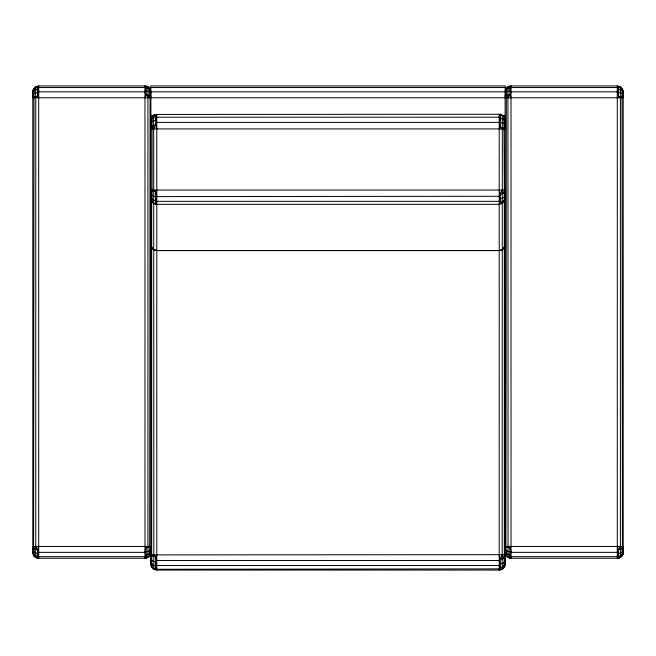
<?xml version="1.0" encoding="UTF-8"?>
<svg xmlns="http://www.w3.org/2000/svg" width="656" height="656" viewBox="0 0 656 656"><rect width="100%" height="100%" fill="white"/><g stroke="black" fill="none" stroke-linecap="round" stroke-linejoin="round"><path stroke-width="0.98" d="M505.473 554.066L508.072 557.469L511.024 556.673L617.296 556.673L620.404 555.739L622.011 554.492L622.979 552.844L623.2 549.4L622.413 546.448L622.011 88.921L620.248 86.723L617.296 85.936L511.024 85.936L508.072 86.723L505.907 88.888L505.12 97.744M499.216 250.756L499.216 570.064L502.324 568.941L503.931 567.506L504.899 565.595L505.12 554.902L502.168 554.673L150.88 554.902L151.101 565.07L151.667 567.112L153.832 569.277L156.784 570.064L499.216 570.064L502.168 569.277L504.333 567.112L505.12 564.16L505.12 85.936L150.88 85.936L150.88 564.16L153.832 569.277L499.216 568.875L500.298 569.711L502.168 569.277L504.333 567.112L505.12 564.16M499.216 568.875L503.931 565.857L505.12 563.447L504.899 565.595L505.12 558.412L504.333 554.771L504.333 201.466L505.12 193.799L504.333 190.06L503.931 116.506L500.298 114.259L156.784 114.447L153.676 115.284L151.101 118.629L150.88 120.237L152.069 118.367L155.702 116.456L156.784 114.447L156.784 250.6L499.216 250.6C502.316 250.576 505.136 247.952 505.12 244.795L503.742 248.526L500.241 250.51L156.784 250.494C153.676 250.707 150.872 247.894 150.88 244.795L152.258 248.526L153.832 249.731L156.784 250.6M499.216 204.311L500.298 202.524L503.931 200.613L505.12 198.612L504.333 201.466L502.168 203.549L499.216 204.311L156.784 204.311L153.832 203.549L152.069 201.638L152.069 116.719L151.101 118.629L150.88 128.92L505.12 128.92C504.981 123.443 506.301 116.055 499.216 114.447L499.216 250.6M504.899 198.965L505.12 190.06L150.88 190.06L151.101 199.826L151.667 201.466L151.667 554.771L152.069 566.882L156.784 570.064L156.784 250.756M504.899 119.154L505.12 120.237L503.931 116.506L502.324 115.046L502.168 554.673L500.298 559.314L499.216 560.486L156.784 560.486L155.702 561.839L153.676 561.487L151.101 559.97L150.88 555.312L150.88 561.421L152.069 564.48L155.702 566.136L156.784 565.505L499.216 565.505L500.298 564.135L503.931 562.782L504.899 561.61L505.12 555.312M156.784 190.06L155.702 191.413L153.676 191.339L151.667 190.06C150.15 195.119 149.929 203.155 156.784 204.311M153.832 569.277L153.676 115.284L156.784 114.669M505.473 89.954L508.072 87.076L509.999 86.42L508.072 86.723L505.341 90.356L505.907 88.888L508.072 86.723L511.024 85.936L511.024 558.256L505.907 555.304L505.12 552.352L505.341 553.459L505.907 555.304L508.072 557.469L511.024 558.256L617.296 558.256C620.428 558.108 623.208 555.575 623.2 552.352L623.2 91.84C623.274 89.011 620.945 86.936 618.321 86.42L620.248 86.723L622.413 88.888L623.2 97.744L32.8 97.744L33.021 92.184L35.596 89.667L37.622 89.093L38.704 87.519L144.976 87.519L148.084 88.453L150.659 91.348M150.527 90.348L150.093 88.888L147.928 86.723L144.976 85.936L38.704 85.936L35.752 86.723L33.989 88.921L33.587 546.448L32.8 551.565C32.948 554.632 35.973 556.272 38.704 556.673L144.976 556.673L146.058 555.099L149.691 553.443L150.659 552.008L150.88 546.448L32.8 546.448C32.693 551.081 32.275 558.067 38.704 558.256L144.976 558.256L147.928 557.469L150.527 554.066M151.101 120.015L150.88 125.009L151.667 128.92M511.024 556.673L509.942 555.099L506.309 553.443L505.341 552.008L505.12 546.448L623.2 546.448L622.979 553.836L620.248 557.469L617.296 558.256L617.296 85.936L622.011 88.921L622.847 91.651M617.296 97.744L618.378 96.662L620.404 96.735L622.413 97.744L623.2 94.792L622.979 92.184L622.011 90.749L618.378 89.093L617.296 87.519L511.024 87.519L507.916 88.453L505.341 91.348M622.979 553.836L623.2 551.565L622.979 552.844M503.931 567.506L504.333 554.771M150.88 97.744C150.15 93.931 152.085 89.085 147.928 86.723L144.976 85.936L144.976 558.256L147.928 557.469L150.093 555.304L150.88 551.565L150.659 552.008M502.324 201.859L504.333 201.466L504.333 190.06M33.153 91.651L33.989 88.921L38.704 85.936L38.704 558.256L35.752 557.469L33.989 555.747L32.8 552.352L32.8 91.84C32.726 89.011 35.055 86.928 37.679 86.42L35.752 86.723L33.587 88.888L32.8 92.627L33.021 92.184M151.101 118.629L150.88 120.368L151.667 117.514L153.676 115.284M623.2 549.4L622.979 550.983L622.011 552.147L618.378 553.5L617.296 556.673L618.378 557.953L620.248 557.469L622.413 555.304L623.2 552.352L622.847 552.901M511.024 558.256L508.072 557.469L506.309 555.271L505.907 546.448L506.309 88.445L505.907 88.888L507.916 87.002L509.942 86.239L511.024 87.519L509.942 90.692L506.309 92.045L505.341 93.209M505.473 554.336L508.072 557.469L507.916 87.002M617.296 558.256L620.404 557.19L620.404 87.56L620.248 86.723L617.296 87.519M618.321 557.297L618.321 558.067L620.248 557.379L622.847 554.336L623.2 552.352L622.011 555.747L622.413 546.448M505.12 562.979L504.899 564.209L504.899 561.61M144.976 556.673L147.928 557.469L149.691 555.271L150.88 552.352L150.093 555.304L144.976 558.256M33.021 90.733L33.021 97.047L33.989 96.875L35.752 97.744L37.622 96.662L38.704 91.84L37.622 89.093M150.659 553.459L150.659 547.145L149.691 547.317L147.928 546.448L146.058 547.53L144.976 552.352L146.058 555.099M502.168 203.549L499.216 201.359L156.784 201.359L155.702 200.892L156.784 196.292L155.702 191.413L153.832 190.06M33.153 90.938L32.8 91.84L33.153 89.954L35.752 86.723L38.704 87.519M155.702 116.456L156.784 117.211L499.216 117.211L500.298 118.088L499.216 122.393L500.298 127.567L502.168 128.92M32.8 91.84L33.989 88.921M146.058 87.789L144.976 91.84L147.928 97.744L147.928 557.469L147.928 556.698M37.622 556.403L38.704 552.352L35.752 546.448L35.752 87.076M149.691 555.271L150.093 97.744L150.659 95.686L146.058 94.538L144.976 97.744M622.847 553.566L623.2 552.352M38.704 558.256L37.622 557.953L37.622 549.654L38.704 546.448M151.101 126.059L152.069 125.526L153.832 128.92L156.784 122.393L155.702 120.089L156.784 117.211M618.378 89.093L617.296 91.84L618.378 96.662L620.248 97.744M509.942 555.099L511.024 552.352L509.942 547.53L508.072 546.448M505.907 97.744L505.341 95.686L506.309 95.153L508.072 97.744L509.942 94.538L511.024 91.84L509.942 90.692M618.378 553.5L617.296 552.352L620.248 546.448L622.011 549.039L622.979 548.506M499.216 201.359L500.298 198.899L499.216 196.292L502.168 190.06L503.931 193.463L504.899 192.93M151.101 199.826L150.88 198.612L151.667 201.466L153.832 203.549L155.702 203.729L156.784 201.359M502.168 569.277L504.333 567.112M155.702 568.973L155.702 556.657L156.784 554.632M499.216 117.211L500.298 115.251M151.101 563.045L151.101 565.07L151.101 559.97M150.88 549.4L149.691 550.663L144.976 552.352L38.704 552.352L37.622 553.5L35.596 553.033L33.021 550.983M32.8 94.792L33.989 93.529L38.704 91.84L144.976 91.84L146.058 90.692L149.691 92.045L150.659 93.209M503.931 116.506L504.899 118.449L504.899 127.953L504.333 128.92L502.324 127.641L500.298 127.567L499.216 128.92M146.001 557.297L146.001 558.067L147.928 557.379L150.527 554.336M144.976 87.519L146.058 86.239L149.691 88.445L149.691 95.153L147.928 97.744L148.084 87.002L146.001 86.42L147.928 87.076L150.093 88.888L147.928 87.076M37.622 557.953L33.989 555.747L33.989 549.039L35.752 546.448L35.596 557.19L37.622 557.953L38.704 556.673M506.309 555.271L505.341 553.459L505.341 547.145L505.907 546.448L507.916 547.457L509.942 547.53L511.024 546.448M151.101 122.615L152.069 121.442L155.702 120.089M504.899 196.374L503.931 197.546L500.298 198.899M620.404 557.19L622.413 555.304M152.069 566.882L151.667 567.112L150.88 564.16M499.216 554.632L500.298 559.314L504.899 558.166M499.216 250.494L502.168 249.731L504.333 247.648L505.12 244.795L503.742 248.526M152.069 125.526L155.702 124.911L156.784 128.92M506.309 95.153L509.942 94.538L511.024 97.744M503.931 193.463L500.298 194.078L499.216 190.06M622.011 549.039L618.378 549.654L617.296 546.448M33.989 96.875L37.622 96.662L38.704 97.744M149.691 547.317L146.058 547.53L144.976 546.448M622.011 88.921L623.2 91.84L622.847 90.938M150.88 87.519L505.12 87.519M150.88 91.84L505.12 91.84M511.024 91.84L617.296 91.84L622.011 93.529L623.2 94.792M150.88 115.456L154.972 115.456M502.045 115.456L505.12 115.456M156.784 122.393L500.298 122.385L503.931 123.385L504.899 124.255M499.216 196.292L155.702 196.595L153.676 196.242L151.101 194.734M617.296 552.352L511.024 552.352L506.309 550.663L505.12 549.4M153.676 556.583L151.667 554.771L151.101 556.272L155.702 556.657L156.784 560.486M620.404 96.735L622.979 97.047M502.324 127.641L504.899 127.953M153.676 191.339L151.101 191.027M507.916 547.457L505.341 547.145M37.622 549.654L33.021 548.506M156.784 250.494L153.832 249.731L151.667 247.648L150.88 244.795L152.258 248.526M500.298 118.088L503.931 119.745L505.12 121.893M155.702 200.892L152.069 199.235L150.88 196.841M508.072 557.379L509.999 558.067L509.999 557.297M33.153 552.901L32.8 552.352L34.178 556.083L37.679 558.067L37.679 557.297M501.545 115.038L500.298 114.259L500.298 127.567M620.248 87.076L622.413 88.888M153.832 554.673L155.702 556.657M33.989 555.747L32.8 552.352L33.153 553.566M33.021 97.047L33.587 97.744M150.093 546.448L150.659 547.145M150.527 89.954L149.502 88.298L149.502 89.036M622.979 92.184L623.2 92.627L622.979 90.733M505.341 552.008L505.12 551.565L505.341 553.459M149.691 88.445L150.659 90.356M499.216 565.505L500.298 567.768M503.931 558.699L502.168 554.673L502.324 568.941M155.702 566.136L156.784 568.875M499.216 560.486L500.298 564.135M155.702 561.839L156.784 565.505M504.333 117.514L505.12 120.368L504.899 118.449M32.8 552.352L33.587 555.304L35.752 557.379M623.2 91.84L621.822 88.298L621.822 89.036M149.691 95.153L150.093 97.744M33.587 546.448L33.989 549.039M32.8 551.565L33.021 553.836M621.822 555.575L621.822 556.083M620.248 86.723L620.248 88.06M620.248 556.698L620.248 557.469M618.378 86.83L618.378 96.662M618.378 549.654L618.378 557.953M509.942 86.239L509.942 94.538M509.942 547.53L509.942 557.362M506.498 88.298L506.498 89.036M506.498 555.575L506.498 556.083M500.298 194.078L500.298 202.524M500.298 559.314L500.298 569.711M155.702 124.911L155.702 114.513L151.667 117.514L151.667 119.548M155.702 191.413L155.702 203.729M149.502 555.575L149.502 556.083M147.928 86.723L147.928 88.06M146.058 86.239L146.058 94.538M146.058 547.53L146.058 557.362M37.622 86.83L37.622 96.662M34.178 88.298L34.178 89.036M34.178 555.575L34.178 556.083"/></g></svg>
